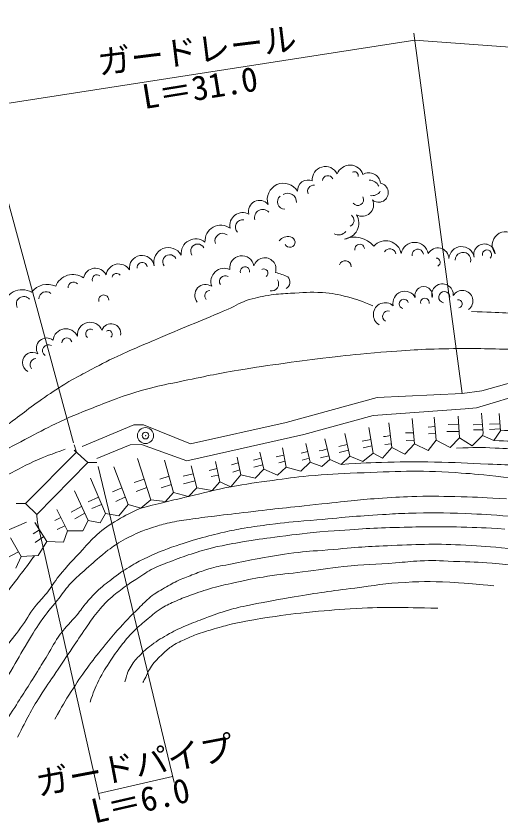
# Model space of a CAD drawing. Units: millimetres, scale not verified. Extents: x 40000 to 680000, y 20000 to 380000.
# Drawn here: x 155776 to 192077, y 275973 to 336338 of the extents above; entities that cross this region are included whole.
import ezdxf
from ezdxf.enums import TextEntityAlignment as Align

# ---------------------------------------------------------------- set-up
doc = ezdxf.new("R2010")
doc.units = ezdxf.units.MM
doc.header["$LTSCALE"] = 1000
doc.header["$PDMODE"] = 32
doc.header["$PDSIZE"] = 500
for name, color, linetype, lineweight in [('M-BGD', 7, 'Continuous', 13), ('M-BMK-SRVR', 3, 'Continuous', 13), ('M-STR-HTXT', 7, 'Continuous', 13), ('M-STR-STR1', 1, 'Continuous', 13)]:
    doc.layers.add(name, color=color, linetype=linetype, lineweight=lineweight)
doc.styles.add('ＭＳ ゴシック', font='')
doc.styles.get('ＭＳ ゴシック').set_extended_font_data('MS Gothic')

msp = doc.modelspace()

# ---------------------------------------------------------------- linework, layer by layer
at = {"layer": 'M-BGD'}
for p, q in [((185600, 304336), (185423, 306227)), ((187240, 304617), (187092, 306331)), ((188969, 304779), (188880, 306405)), ((182512, 303641), (182187, 305562)), ((183915, 304055), (183679, 305917)), ((186620, 305592), (187152, 305638)), ((188142, 305784), (188913, 305814)), ((190003, 305754), (190692, 305771)), ((191230, 305799), (192001, 305832)), ((191230, 305400), (192031, 305463)), ((180768, 303420), (180384, 305119)), ((184935, 305149), (185522, 305168)), ((186649, 305075), (187198, 305111)), ((188038, 305252), (188942, 305267)), ((190033, 305370), (190722, 305387)), ((177798, 302962), (177473, 304365)), ((179261, 303154), (178906, 304705)), ((179941, 304129), (180571, 304290)), ((181684, 304528), (182340, 304655)), ((183383, 304292), (183879, 304341)), ((184994, 304572), (185575, 304602)), ((174325, 302444), (174030, 303700)), ((176010, 302592), (175714, 304026)), ((177133, 303641), (177611, 303768)), ((179970, 303686), (180665, 303873)), ((181773, 304040), (182420, 304180)), ((165875, 300146), (164862, 303238)), ((167570, 300704), (166886, 303120)), ((172609, 302019), (172320, 303336)), ((173542, 303124), (174131, 303271)), ((175256, 303361), (175823, 303498)), ((175448, 302903), (175916, 303046)), ((177192, 303124), (177729, 303258)), ((178581, 303287), (179194, 303446)), ((164176, 299807), (163088, 302603)), ((169314, 301044), (168896, 302691)), ((170222, 302346), (170819, 302483)), ((171028, 301487), (170709, 303011)), ((171906, 302774), (172413, 302911)), ((173587, 302592), (174249, 302768)), ((166531, 301687), (167226, 301921)), ((168290, 301923), (169045, 302101)), ((170384, 301888), (170921, 301998)), ((171995, 302213), (172528, 302387)), ((162461, 299112), (161339, 301762)), ((164625, 301435), (165370, 301688)), ((166635, 301036), (167407, 301280)), ((168319, 301332), (169181, 301566)), ((161161, 298610), (160144, 300819)), ((162985, 300741), (163694, 301045)), ((164773, 300770), (165576, 301057)), ((161164, 300003), (161938, 300349)), ((163251, 300032), (163957, 300369)), ((159613, 297829), (158833, 299429)), ((159893, 299211), (160680, 299654)), ((161440, 299501), (162170, 299800)), ((158671, 298586), (159129, 298822)), ((160169, 298734), (160917, 299141)), ((158081, 297025), (157178, 298439)), ((158848, 297936), (159430, 298205)), ((157045, 297596), (157523, 297899)), ((156147, 295895), (155361, 297308)), ((157193, 296961), (157841, 297401)), ((155110, 295816), (155948, 296252))]:
    msp.add_line(p, q, dxfattribs=at)
for points in [[(189186, 308113), (190639, 308291), (193151, 309000), (200259, 311556), (201914, 310685)], [(202357, 308808), (200022, 310271), (197156, 309340), (194067, 308187), (190255, 307035), (189412, 306958)], [(168829, 304324), (175998, 305928), (182805, 307812), (189186, 308113)], [(189412, 306958), (182504, 306455), (177329, 305023), (168569, 303063)], [(155745, 295041), (156147, 295895), (157428, 295970), (158081, 297025), (159312, 296975), (159613, 297829), (160769, 297829), (161161, 298610), (162063, 298432), (162461, 299112), (163466, 298950), (164176, 299807), (165106, 299526), (165875, 300146), (166964, 300024), (167570, 300704), (168678, 300394), (169314, 301044), (170466, 300837), (171028, 301487), (171855, 301118), (172609, 302019), (173675, 301765), (174325, 302444), (175345, 302001), (176010, 302592), (177089, 302282), (177798, 302962), (178670, 302637), (179261, 303154), (180118, 302799), (180768, 303420), (181728, 303021), (182512, 303641), (183221, 303257), (183915, 304055), (184891, 303553), (185600, 304336), (186620, 303833), (187240, 304617), (188275, 304070), (188969, 304779), (189915, 304188), (190713, 304956), (191555, 304587), (192043, 305311), (191939, 306611)], [(190713, 304956), (190742, 305134), (190624, 306641)], [(160720, 304141), (164579, 305749), (165309, 305758), (168829, 304324)], [(183280, 304883), (183443, 304883), (183802, 304948)], [(168569, 303063), (165170, 304280), (164309, 304263), (161832, 303228)], [(178478, 303804), (178699, 303848), (179077, 303957)], [(156556, 298478), (153010, 296941), (150631, 294917), (147530, 292832)]]:
    msp.add_lwpolyline(points, dxfattribs=at)
for centre, radius, start, end in [((178934, 324104), 982, 26.12685, 185.55932), ((180774, 324162), 1029, 18.3714, 158.65286), ((179116, 323995), 408, 23.87439, 174.4503), ((181109, 324403), 291, 345.06432, 120.56627), ((182202, 323752), 862, 5.93741, 121.62222), ((175800, 322618), 1216, 30.22082, 197.58329), ((177633, 323295), 784, 65.59874, 184.73413), ((178058, 323234), 451, 83.6858, 206.92389), ((182214, 323268), 795, 26.23785, 89.75138), ((182923, 323133), 721, 229.46235, 79.0367), ((176098, 322409), 678, 359.29268, 118.77981), ((182422, 323649), 748, 261.09167, 326.40732), ((174002, 321734), 821, 38.97011, 194.96132), ((175896, 322452), 553, 129.45482, 270.03886), ((181371, 322596), 429, 215.25529, 29.38394), ((181689, 322211), 852, 239.56066, 26.03415), ((174240, 321271), 605, 41.69103, 196.8917), ((172746, 320674), 966, 61.35627, 192.38352), ((180238, 320850), 1197, 275.65573, 31.58743), ((180623, 321058), 459, 292.59685, 54.72276), ((171103, 319508), 1187, 53.89679, 183.43113), ((172744, 320553), 549, 80.81055, 224.82723), ((171227, 319524), 562, 51.54886, 199.5265), ((179938, 320628), 661, 239.47029, 322.0075), ((192443, 319196), 1017, 41.46082, 218.51296), ((169236, 318566), 1106, 51.91123, 185.64839), ((176110, 319060), 784, 74.14521, 144.73486), ((176273, 319428), 389, 205.49842, 82.44683), ((181083, 317807), 1990, 41.55462, 111.45391), ((183457, 318357), 1173, 10.24546, 138.96344), ((185623, 318375), 1030, 10.67375, 169.32625), ((167180, 317930), 1091, 28.92643, 194.67639), ((169378, 318754), 530, 28.82108, 214.03805), ((181508, 318898), 370, 6.41595, 193.14887), ((183752, 318447), 475, 14.1333, 145.85074), ((185857, 318479), 419, 8.00397, 189.22732), ((187361, 318170), 826, 1.82076, 151.39425), ((189133, 318146), 947, 10.06544, 176.95812), ((190848, 318489), 803, 5.28734, 192.7513), ((191037, 318494), 348, 312.31445, 189.32753), ((165198, 317488), 942, 10.14511, 188.27694), ((167272, 317963), 521, 27.77304, 216.53155), ((172684, 317496), 915, 9.90617, 187.46654), ((174395, 317418), 842, 341.49621, 163.79574), ((187220, 317920), 316, 294.79945, 88.73713), ((189245, 318078), 587, 345.90625, 179.23093), ((163458, 316832), 961, 32.73969, 171.44983), ((165219, 317537), 380, 6.11954, 189.06975), ((172914, 317237), 351, 350.0267, 198.44609), ((180421, 317596), 450, 358.40252, 162.14232), ((160024, 315632), 1374, 54.36455, 159.16056), ((161703, 316585), 894, 25.87649, 169.42481), ((161823, 316638), 350, 48.37893, 203.67581), ((163293, 316749), 337, 36.65611, 171.41638), ((171361, 316466), 1002, 65.43551, 200.1593), ((174327, 317113), 310, 301.75948, 121.75948), ((174046, 312399), 4889, 64.85861, 76.4234), ((160065, 316042), 399, 39.71429, 186.68289), ((171431, 316482), 428, 59.09747, 213.34028), ((174913, 316303), 523, 256.57523, 34.40772), ((175717, 316434), 563, 299.83581, 43.90399), ((156216, 314482), 1387, 59.07608, 177.86176), ((158105, 314805), 1461, 64.26292, 143.61654), ((158037, 315164), 555, 50.81813, 177.10684), ((169967, 315452), 809, 55.84195, 219.24766), ((170296, 315424), 396, 93.79785, 225.55588), ((184880, 314863), 890, 27.40422, 192.56199), ((186297, 315449), 652, 344.2612, 195.7388), ((187703, 315495), 809, 354.88244, 195.99823), ((187841, 315307), 416, 358.66613, 261.53569), ((189193, 315028), 791, 306.48646, 150.09203), ((156341, 314807), 549, 39.23131, 209.86542), ((162336, 315102), 373, 358.33329, 197.37334), ((184814, 314807), 347, 19.00871, 257.72421), ((186385, 314913), 321, 347.81137, 192.18863), ((188881, 314819), 306, 280.25805, 98.6666), ((183419, 314001), 893, 48.42891, 238.80239), ((183631, 313872), 409, 75.19986, 241.19732), ((161319, 312476), 956, 22.81808, 185.25441), ((162884, 312592), 731, 349.77231, 159.61541), ((159498, 311995), 954, 24.34016, 174.13095), ((161333, 312571), 345, 57.1574, 232.05301), ((162697, 312540), 281, 306.68698, 124.03794), ((158071, 311482), 776, 51.92053, 211.80675), ((159575, 311882), 375, 14.32264, 179.36291), ((158200, 311304), 445, 60.88905, 234.89844), ((157021, 310419), 762, 59.10504, 240.30206), ((157293, 310254), 467, 95.37879, 220.63895)]:
    msp.add_arc(centre, radius, start, end, dxfattribs=at)
for points, knots in [([(159725, 309004), (160404, 309368), (160579, 309460), (161128, 309748), (162007, 310208), (162488, 310488), (163389, 310903), (164622, 311472), (165331, 311751), (166579, 312285), (168556, 313131), (169681, 313564), (171653, 314420), (172274, 314689), (172587, 314933), (173236, 315123), (173862, 315307), (174224, 315373), (174869, 315475), (175433, 315564), (175756, 315568), (176326, 315601), (177257, 315654), (177782, 315708), (178712, 315651), (179458, 315605), (179873, 315509), (180596, 315324), (181351, 315132), (181623, 315019), (182480, 314671)], [0, 0, 0, 0, 1, 1, 1, 2, 2, 2, 3, 3, 3, 4, 4, 4, 5, 5, 5, 6, 6, 6, 7, 7, 7, 8, 8, 8, 9, 9, 9, 10, 10, 10, 10]), ([(189889, 314242), (192195, 314142), (192799, 314122), (194661, 313990), (196095, 313889), (196900, 313846), (198329, 313689), (199529, 313557), (199925, 313503), (201394, 313287)], [0, 0, 0, 0, 1, 1, 1, 2, 2, 2, 3, 3, 3, 3]), ([(182606, 311154), (185266, 311352), (186000, 311415), (188180, 311453), (190044, 311486), (191090, 311453), (192953, 311403), (195311, 311340), (196083, 311282), (198985, 311098)], [0, 0, 0, 0, 1, 1, 1, 2, 2, 2, 3, 3, 3, 3]), ([(167889, 308954), (170067, 309415), (170649, 309547), (172432, 309848), (173792, 310078), (174558, 310185), (175924, 310376), (177208, 310555), (177927, 310652), (179215, 310803), (180537, 310957), (180965, 310998), (182606, 311154)], [0, 0, 0, 0, 1, 1, 1, 2, 2, 2, 3, 3, 3, 4, 4, 4, 4]), ([(144068, 298695), (145138, 299415), (145419, 299615), (146311, 300162), (146817, 300473), (147110, 300632), (147617, 300941), (148641, 301563), (149216, 301911), (150230, 302548), (151156, 303131), (151677, 303455), (152591, 304056), (153501, 304653), (154013, 304985), (154902, 305613), (156084, 306447), (156696, 306985), (157892, 307799), (158600, 308281), (158836, 308440), (159725, 309004)], [0, 0, 0, 0, 1, 1, 1, 2, 2, 2, 3, 3, 3, 4, 4, 4, 5, 5, 5, 6, 6, 6, 7, 7, 7, 7]), ([(146906, 299172), (148770, 300247), (149242, 300519), (150732, 301393), (152129, 302212), (152888, 302710), (154299, 303503), (155260, 304042), (155810, 304324), (156786, 304834), (157665, 305294), (158150, 305567), (159047, 305990), (160105, 306489), (160725, 306709), (161810, 307145), (162473, 307412), (162844, 307562), (163518, 307799), (164295, 308070), (164735, 308210), (165528, 308427), (166440, 308675), (166761, 308733), (167889, 308954)], [0, 0, 0, 0, 1, 1, 1, 2, 2, 2, 3, 3, 3, 4, 4, 4, 5, 5, 5, 6, 6, 6, 7, 7, 7, 8, 8, 8, 8]), ([(192043, 305311), (192918, 305348), (193188, 305373), (193917, 305309), (194422, 305264), (194701, 305206), (195203, 305132), (195787, 305045), (196112, 304984), (196695, 304895), (197359, 304794), (197735, 304767), (198395, 304644), (198896, 304551), (199170, 304466), (199665, 304348), (200238, 304213), (200565, 304161), (201128, 303994), (201655, 303838), (201835, 303771), (202458, 303536)], [0, 0, 0, 0, 1, 1, 1, 2, 2, 2, 3, 3, 3, 4, 4, 4, 5, 5, 5, 6, 6, 6, 7, 7, 7, 7]), ([(191555, 304587), (192707, 304530), (193015, 304521), (193947, 304437), (194606, 304378), (194976, 304349), (195631, 304260), (196124, 304193), (196399, 304145), (196887, 304053), (197468, 303943), (197788, 303856), (198365, 303728), (198879, 303614), (199169, 303557), (199680, 303432), (200249, 303294), (200570, 303222), (201128, 303048), (201657, 302884), (201939, 302751), (202458, 302560), (203058, 302341), (203400, 302233), (203995, 301999), (204602, 301760), (204799, 301673), (205532, 301349)], [0, 0, 0, 0, 1, 1, 1, 2, 2, 2, 3, 3, 3, 4, 4, 4, 5, 5, 5, 6, 6, 6, 7, 7, 7, 8, 8, 8, 9, 9, 9, 9]), ([(149619, 299222), (150735, 299848), (151037, 300014), (151963, 300489), (153057, 301049), (153699, 301303), (154802, 301845), (155719, 302296), (156204, 302610), (157138, 303026), (158024, 303419), (158343, 303535), (159449, 303930)], [0, 0, 0, 0, 1, 1, 1, 2, 2, 2, 3, 3, 3, 4, 4, 4, 4]), ([(188766, 304021), (190133, 304060), (190524, 304082), (191648, 304021), (192498, 303976), (192979, 303965), (193820, 303829), (194437, 303729), (194656, 303684), (195386, 303504)], [0, 0, 0, 0, 1, 1, 1, 2, 2, 2, 3, 3, 3, 3]), ([(180118, 302799), (181797, 302897), (182245, 302924), (183609, 302957), (184971, 302991), (185735, 302991), (187097, 302972), (188667, 302950), (189546, 302894), (191116, 302824), (192184, 302777), (192522, 302761), (193850, 302691)], [0, 0, 0, 0, 1, 1, 1, 2, 2, 2, 3, 3, 3, 4, 4, 4, 4]), ([(165106, 299526), (166838, 299955), (167280, 300066), (168678, 300394), (169917, 300685), (170604, 300883), (171855, 301118), (173077, 301347), (173769, 301431), (175000, 301602), (176037, 301747), (176619, 301837), (177662, 301929), (179082, 302055), (179880, 302104), (181305, 302155), (184188, 302259), (185812, 302380), (188690, 302180), (189870, 302099), (190282, 302078), (191705, 301904)], [0, 0, 0, 0, 1, 1, 1, 2, 2, 2, 3, 3, 3, 4, 4, 4, 5, 5, 5, 6, 6, 6, 7, 7, 7, 7]), ([(191705, 301904), (193358, 301717), (193813, 301681), (195151, 301449), (195919, 301315), (196348, 301231), (197111, 301072), (197740, 300941), (198098, 300887), (198718, 300720), (199216, 300587), (199487, 300484), (199974, 300318), (200577, 300114), (200922, 300016), (201507, 299766), (202116, 299505), (202448, 299337), (203039, 299037), (203956, 298573), (204466, 298304), (205350, 297781), (206007, 297393), (206224, 297259), (207008, 296751)], [0, 0, 0, 0, 1, 1, 1, 2, 2, 2, 3, 3, 3, 4, 4, 4, 5, 5, 5, 6, 6, 6, 7, 7, 7, 8, 8, 8, 8]), ([(178681, 299834), (180855, 300077), (181439, 300159), (183214, 300271), (184214, 300334), (184774, 300372), (185776, 300397), (187071, 300429), (187797, 300404), (189092, 300372), (190427, 300338), (190863, 300313), (192508, 300221)], [0, 0, 0, 0, 1, 1, 1, 2, 2, 2, 3, 3, 3, 4, 4, 4, 4]), ([(149400, 281105), (149978, 281765), (150133, 281956), (150580, 282520), (151293, 283418), (151629, 283968), (152288, 284906), (152803, 285639), (153111, 286037), (153595, 286790), (154146, 287650), (154380, 288179), (154951, 289026), (155370, 289647), (155667, 289951), (156107, 290558), (156546, 291164), (156734, 291545), (157187, 292141), (157507, 292562), (157738, 292756), (158066, 293171), (158449, 293656), (158609, 293969), (158995, 294452), (159640, 295258), (160062, 295659), (160761, 296419), (161165, 296858), (161370, 297128), (161816, 297524), (162374, 298019), (162737, 298240), (163374, 298629), (164024, 299027), (164279, 299144), (165106, 299526)], [0, 0, 0, 0, 1, 1, 1, 2, 2, 2, 3, 3, 3, 4, 4, 4, 5, 5, 5, 6, 6, 6, 7, 7, 7, 8, 8, 8, 9, 9, 9, 10, 10, 10, 11, 11, 11, 12, 12, 12, 12]), ([(162480, 296235), (162989, 296626), (163149, 296744), (163609, 297021), (164116, 297326), (164422, 297464), (164965, 297699), (165387, 297882), (165633, 297961), (166071, 298101), (166526, 298247), (166784, 298326), (167251, 298428), (167825, 298553), (168153, 298593), (168733, 298679), (169477, 298789), (169896, 298837), (170643, 298930), (171623, 299052), (172173, 299117), (173155, 299232), (175311, 299484), (175995, 299551), (178681, 299834)], [0, 0, 0, 0, 1, 1, 1, 2, 2, 2, 3, 3, 3, 4, 4, 4, 5, 5, 5, 6, 6, 6, 7, 7, 7, 8, 8, 8, 8]), ([(177827, 298604), (180427, 298839), (181106, 298918), (183214, 299040), (183969, 299084), (184392, 299117), (185148, 299141), (186815, 299193), (187752, 299179), (189419, 299116), (190735, 299066), (191173, 299039), (192785, 298915)], [0, 0, 0, 0, 1, 1, 1, 2, 2, 2, 3, 3, 3, 4, 4, 4, 4]), ([(167420, 296591), (168403, 296924), (168672, 297017), (169487, 297247), (170218, 297453), (170631, 297555), (171371, 297724), (171947, 297856), (172271, 297926), (172853, 298026), (173605, 298155), (174030, 298205), (174787, 298302), (175971, 298454), (176363, 298479), (177827, 298604)], [0, 0, 0, 0, 1, 1, 1, 2, 2, 2, 3, 3, 3, 4, 4, 4, 5, 5, 5, 5]), ([(170836, 296642), (171889, 296850), (172170, 296904), (173029, 297046), (173987, 297205), (174528, 297271), (175491, 297398), (176910, 297584), (177373, 297624), (179133, 297800)], [0, 0, 0, 0, 1, 1, 1, 2, 2, 2, 3, 3, 3, 3]), ([(179133, 297800), (181706, 297976), (182398, 298031), (184495, 298086), (186290, 298133), (187297, 298159), (189092, 298111), (190378, 298076), (190805, 298058), (192383, 297960)], [0, 0, 0, 0, 1, 1, 1, 2, 2, 2, 3, 3, 3, 3]), ([(152950, 280439), (153417, 281131), (153535, 281310), (153905, 281871), (154554, 282855), (154903, 283415), (155538, 284408), (156257, 285534), (156665, 286162), (157372, 287297), (157669, 287776), (157831, 288047), (158125, 288528), (158498, 289136), (158662, 289507), (159080, 290085), (159520, 290694), (159859, 290961), (160336, 291542), (160628, 291899), (160765, 292121), (161064, 292472), (161389, 292852), (161575, 293064), (161943, 293401), (162371, 293792), (162634, 293986), (163099, 294331), (163604, 294705), (163893, 294908), (164430, 295235), (164865, 295500), (165127, 295617), (165586, 295838), (166283, 296174), (166541, 296260), (167420, 296591)], [0, 0, 0, 0, 1, 1, 1, 2, 2, 2, 3, 3, 3, 4, 4, 4, 5, 5, 5, 6, 6, 6, 7, 7, 7, 8, 8, 8, 9, 9, 9, 10, 10, 10, 11, 11, 11, 12, 12, 12, 12]), ([(155889, 282398), (156646, 283874), (156844, 284308), (157572, 285463), (158014, 286163), (158292, 286535), (158753, 287222), (159234, 287938), (159501, 288340), (159984, 289055), (160375, 289635), (160587, 289965), (160989, 290537), (161316, 291003), (161479, 291280), (161843, 291718), (162202, 292151), (162408, 292393), (162823, 292773), (163209, 293127), (163454, 293293), (163878, 293602), (164260, 293881), (164485, 294024), (164882, 294280), (165338, 294574), (165578, 294768), (166063, 295009), (166603, 295277), (166931, 295372), (167495, 295587), (168119, 295824), (168467, 295962), (169103, 296164), (169772, 296378), (170006, 296435), (170836, 296642)], [0, 0, 0, 0, 1, 1, 1, 2, 2, 2, 3, 3, 3, 4, 4, 4, 5, 5, 5, 6, 6, 6, 7, 7, 7, 8, 8, 8, 9, 9, 9, 10, 10, 10, 11, 11, 11, 12, 12, 12, 12]), ([(171715, 295310), (172803, 295544), (173094, 295605), (173984, 295765), (174990, 295946), (175556, 296044), (176571, 296167), (177559, 296287), (177894, 296310), (179108, 296393)], [0, 0, 0, 0, 1, 1, 1, 2, 2, 2, 3, 3, 3, 3]), ([(179108, 296393), (181401, 296602), (182036, 296652), (183917, 296729), (186074, 296817), (187288, 296867), (189444, 296754), (190702, 296689), (191135, 296663), (192659, 296503)], [0, 0, 0, 0, 1, 1, 1, 2, 2, 2, 3, 3, 3, 3]), ([(145330, 280326), (146090, 281071), (146291, 281269), (146887, 281892), (147488, 282518), (147860, 282841), (148395, 283524), (149060, 284375), (149365, 284904), (149952, 285810), (150355, 286432), (150564, 286791), (150957, 287418), (151505, 288292), (151780, 288803), (152364, 289654), (152783, 290266), (153069, 290571), (153519, 291161), (154050, 291857), (154345, 292248), (154876, 292945), (155317, 293524), (155566, 293846), (156006, 294427), (156457, 295022), (156598, 295210), (157156, 295954)], [0, 0, 0, 0, 1, 1, 1, 2, 2, 2, 3, 3, 3, 4, 4, 4, 5, 5, 5, 6, 6, 6, 7, 7, 7, 8, 8, 8, 9, 9, 9, 9]), ([(151736, 281381), (152345, 282386), (152499, 282640), (152984, 283449), (153448, 284223), (153691, 284666), (154165, 285434), (154623, 286177), (154916, 286571), (155371, 287318), (155878, 288151), (156116, 288646), (156627, 289478), (157061, 290185), (157295, 290589), (157782, 291262), (158229, 291878), (158515, 292197), (158988, 292794), (159339, 293237), (159509, 293509), (159892, 293924), (160302, 294368), (160574, 294574), (161023, 294979), (161580, 295483), (161771, 295639), (162480, 296235)], [0, 0, 0, 0, 1, 1, 1, 2, 2, 2, 3, 3, 3, 4, 4, 4, 5, 5, 5, 6, 6, 6, 7, 7, 7, 8, 8, 8, 9, 9, 9, 9]), ([(158678, 283730), (159245, 284738), (159399, 285018), (159909, 285815), (160350, 286505), (160606, 286887), (161089, 287548), (161544, 288169), (161813, 288506), (162295, 289106), (162697, 289605), (162926, 289881), (163350, 290362), (163952, 291043), (164315, 291402), (164958, 292045), (165292, 292378), (165470, 292577), (165837, 292874), (166218, 293182), (166470, 293304), (166892, 293552), (167305, 293794), (167538, 293928), (167972, 294130), (168404, 294330), (168659, 294412), (169103, 294582), (169532, 294746), (169769, 294850), (170208, 294984), (170784, 295159), (171004, 295188), (171715, 295310)], [0, 0, 0, 0, 1, 1, 1, 2, 2, 2, 3, 3, 3, 4, 4, 4, 5, 5, 5, 6, 6, 6, 7, 7, 7, 8, 8, 8, 9, 9, 9, 10, 10, 10, 11, 11, 11, 11]), ([(172167, 293954), (173323, 294203), (173644, 294270), (174599, 294424), (175614, 294587), (176191, 294621), (177212, 294750), (178429, 294905), (179106, 295025), (180326, 295152), (181833, 295308), (182685, 295311), (184195, 295428), (184912, 295484), (185311, 295548), (186029, 295579), (187009, 295622), (187356, 295591), (188541, 295529)], [0, 0, 0, 0, 1, 1, 1, 2, 2, 2, 3, 3, 3, 4, 4, 4, 5, 5, 5, 6, 6, 6, 6]), ([(188541, 295529), (189918, 295496), (190300, 295498), (191423, 295399), (192198, 295331), (192633, 295288), (193403, 295177), (194029, 295087), (194382, 295049), (194999, 294911), (195507, 294798), (195788, 294714), (196285, 294557), (196793, 294396), (197075, 294296), (197570, 294099), (198172, 293858), (198373, 293754), (199077, 293404)], [0, 0, 0, 0, 1, 1, 1, 2, 2, 2, 3, 3, 3, 4, 4, 4, 5, 5, 5, 6, 6, 6, 6]), ([(173248, 292271), (174862, 292590), (175292, 292669), (176609, 292891), (178368, 293189), (179361, 293314), (181130, 293544), (182609, 293737), (183435, 293890), (184923, 293971), (186471, 294057), (187029, 294029), (188892, 293946)], [0, 0, 0, 0, 1, 1, 1, 2, 2, 2, 3, 3, 3, 4, 4, 4, 4]), ([(161315, 285011), (161580, 285784), (161663, 286028), (161969, 286644), (162274, 287259), (162497, 287576), (162873, 288151), (163150, 288575), (163316, 288806), (163626, 289206), (163968, 289646), (164167, 289888), (164556, 290286), (164905, 290645), (165128, 290818), (165510, 291140), (165911, 291478), (166127, 291683), (166566, 291969), (166955, 292224), (167197, 292329), (167621, 292522), (168082, 292732), (168350, 292826), (168826, 292999), (169468, 293232), (169828, 293365), (170484, 293552), (171134, 293737), (171364, 293786), (172167, 293954)], [0, 0, 0, 0, 1, 1, 1, 2, 2, 2, 3, 3, 3, 4, 4, 4, 5, 5, 5, 6, 6, 6, 7, 7, 7, 8, 8, 8, 9, 9, 9, 10, 10, 10, 10]), ([(163928, 286518), (164048, 287001), (164094, 287190), (164305, 287573), (164513, 287954), (164685, 288137), (164983, 288452), (165317, 288806), (165524, 288989), (165912, 289281), (166412, 289658), (166723, 289829), (167269, 290136), (167744, 290402), (168026, 290521), (168525, 290738), (169066, 290974), (169378, 291087), (169932, 291291), (170613, 291542), (170992, 291695), (171690, 291894), (172292, 292066), (172505, 292114), (173248, 292271)], [0, 0, 0, 0, 1, 1, 1, 2, 2, 2, 3, 3, 3, 4, 4, 4, 5, 5, 5, 6, 6, 6, 7, 7, 7, 8, 8, 8, 8]), ([(172218, 290914), (173429, 291147), (173757, 291205), (174750, 291359), (176001, 291553), (176705, 291641), (177965, 291761), (179248, 291883), (179969, 291941), (181256, 292012), (183637, 292143), (184451, 292092), (187360, 292037)], [0, 0, 0, 0, 1, 1, 1, 2, 2, 2, 3, 3, 3, 4, 4, 4, 4]), ([(165259, 286468), (165333, 286602), (165351, 286636), (165410, 286744), (165611, 287115), (165663, 287360), (165912, 287699), (166205, 288096), (166411, 288286), (166767, 288628), (167033, 288885), (167187, 289027), (167495, 289231), (167860, 289474), (168099, 289555), (168500, 289734), (168906, 289915), (169136, 290013), (169555, 290161), (170029, 290328), (170302, 290399), (170786, 290537), (171342, 290697), (171526, 290742), (172218, 290914)], [0, 0, 0, 0, 1, 1, 1, 2, 2, 2, 3, 3, 3, 4, 4, 4, 5, 5, 5, 6, 6, 6, 7, 7, 7, 8, 8, 8, 8])]:
    msp.add_open_spline(points, degree=3, knots=knots, dxfattribs=at)
msp.add_open_spline([(188892, 293946), (190217, 293830), (190217, 293830), (191541, 293715)], degree=3, dxfattribs=at)
at = {"layer": 'M-BMK-SRVR'}
msp.add_circle((165465, 304951), 600, dxfattribs=at)
msp.add_point((165465, 304951), dxfattribs=at)
at = {"layer": 'M-STR-HTXT'}
for p, q in [((151391, 336338), (160075, 304405)), ((185548, 335074), (189186, 308113)), ((153244, 329523), (185629, 334535)), ((185621, 334534), (218839, 332114)), ((161916, 302631), (167600, 278991)), ((162052, 277733), (157387, 298454)), ((161953, 278174), (167493, 279433))]:
    msp.add_line(p, q, dxfattribs=at)
at = {"layer": 'M-STR-STR1'}
for p, q in [((160285, 303715), (160122, 304257)), ((161148, 302936), (161831, 302949)), ((156476, 299871), (155779, 299880))]:
    msp.add_line(p, q, dxfattribs=at)
for points in [[(160118, 303866), (161148, 302936), (157330, 299042), (156476, 299871), (160285, 303715)], [(157330, 299042), (157334, 298924), (157387, 298454)]]:
    msp.add_lwpolyline(points, dxfattribs=at)

# ---------------------------------------------------------------- texts
at = {"layer": 'M-BGD', "style": 'ＭＳ ゴシック'}
msp.add_text('L＝6.0', height=1833, rotation=12.935, dxfattribs=at).set_placement((165415, 276220), align=Align.BOTTOM_CENTER)
at = {"layer": 'M-STR-HTXT', "style": 'ＭＳ ゴシック'}
for s, rotation, p in [('ガードレール', 7.069, (169499, 332330)), ('L＝31.0', 9.261, (169777, 329541)), ('ガードパイプ', 10.731, (164920, 278848))]:
    msp.add_text(s, height=1833, rotation=rotation, dxfattribs=at).set_placement(p, align=Align.BOTTOM_CENTER)

doc.saveas('drawing.dxf')
